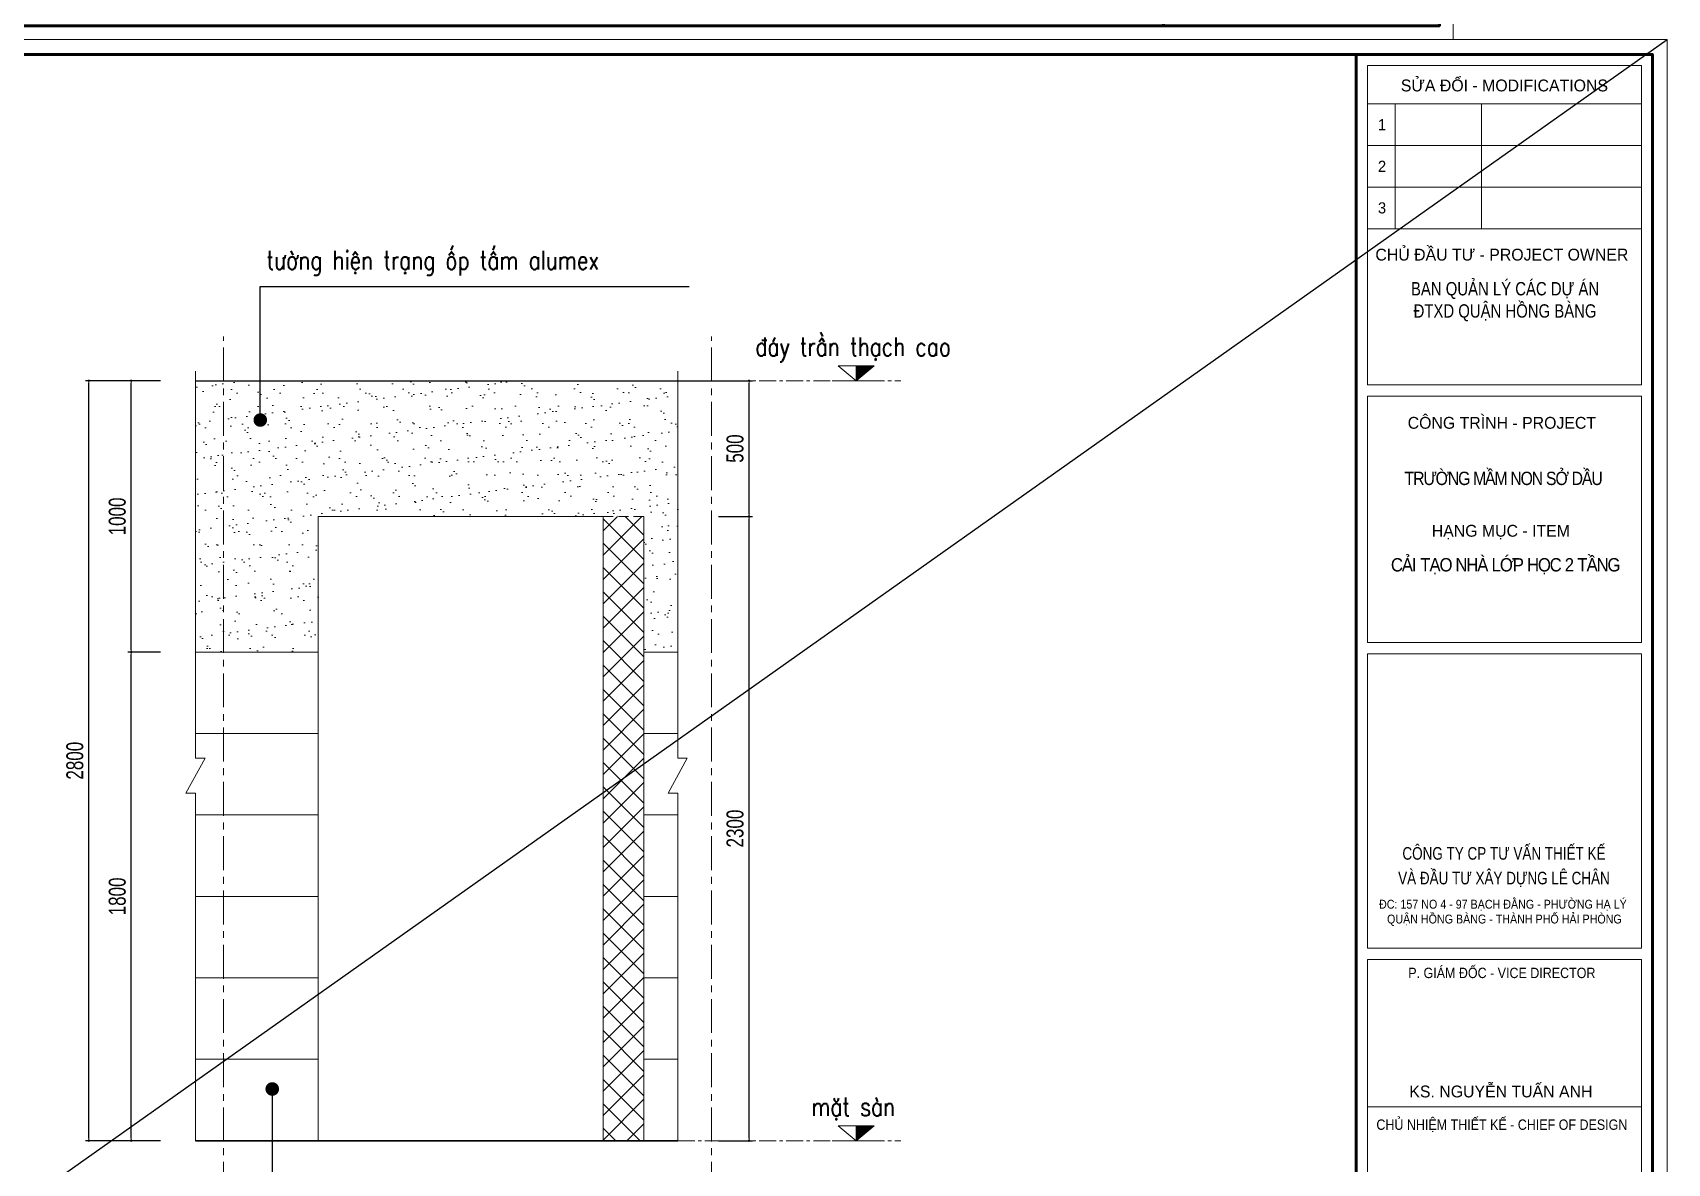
# Model space of a CAD drawing. Header units: millimetres. Extents: x -519517 to -431282, y -372679 to 113618.
# Drawn here: x -484642 to -478616, y -302708 to -298543 of the extents above; entities that cross this region are included whole.
import ezdxf
from ezdxf.enums import TextEntityAlignment as Align

# ---------------------------------------------------------------- set-up
doc = ezdxf.new("R2010")
doc.units = ezdxf.units.MM
doc.header["$LTSCALE"] = 5
for name, pattern in [('CENTER2', [28.575, 19.05, -3.175, 3.175, -3.175]), ('CENTERX2', [4, 2.5, -0.5, 0.5, -0.5]), ('DASHDOT', [1, 0.5, -0.25, 0, -0.25]), ('HIDDEN', [0.375, 0.25, -0.125])]:
    doc.linetypes.add(name, pattern=pattern)
doc.layers.get('0').update_dxf_attribs({"linetype": 'CENTER2'})
for name, color, linetype, lineweight in [('08. Net Text', 3, 'Continuous', 13), ('Khungten_LCDI', 7, 'Continuous', 25), ('LC Dim', 8, 'Continuous', 18), ('LC Hatch', 252, 'Continuous', 9), ('LC Hatch @ 1 (1)', 252, 'Continuous', 9), ('LC Net dam 1', 30, 'Continuous', 30), ('LC Net khuat', 4, 'HIDDEN', 13), ('LC Net thay', 7, 'Continuous', 25), ('LC Net truc', 79, 'DASHDOT', 13), ('LC Text1', 3, 'Continuous', 20), ('LC Text2', 7, 'Continuous', 25), ('v-MANH', 147, 'Continuous', 5)]:
    doc.layers.add(name, color=color, linetype=linetype, lineweight=lineweight)
doc.layers.add('KCS_Plotter', color=11, linetype='Continuous', plot=False)
doc.styles.add('HOATBIF', font='hoatbif.shx', dxfattribs={"width": 0.75})
doc.styles.add('Khungten', font='VHAVAN.TTF', dxfattribs={"width": 0.9, "height": 5000})
doc.styles.add('LC 3', font='vnsimli.shx', dxfattribs={"width": 0.75})
doc.styles.add('T1', font='Vnsimli.shx', dxfattribs={"width": 0.8})
doc.styles.add('Text Khung Ten', font='VHAVAN.TTF')
doc.styles.add('Title', font='VHBLACK.TTF')
doc.styles.add('VnAvantH', font='VHAVANB.TTF', dxfattribs={"width": 0.6})
doc.dimstyles.new('1-100(1-25)', dxfattribs={"dimscale": 25, "dimtxt": 2.5, "dimasz": 0.35, "dimexe": 0.5, "dimexo": 1, "dimgap": 0.8, "dimtad": 1, "dimdec": 0, "dimzin": 0, "dimdsep": 46, "dimtxsty": 'HOATBIF', "dimblk1": 'DOT', "dimblk2": 'DOT', "dimsah": 1, "dimcen": -1, "dimdle": 1, "dimclrd": 256, "dimclre": 256, "dimclrt": 4, "dimadec": 3, "dimazin": 2, "dimtfac": 0.333333, "dimtdec": 0, "dimtix": 1, "dimtmove": 2, "dimatfit": 3, "dimldrblk": 'DOT', "dimfxl": 1, "dimtvp": 0.833333, "dimtolj": 1, "dimtzin": 0, "dimarcsym": 0})

# ---------------------------------------------------------------- blocks, each defined once
blk = doc.blocks.new('lcdi fix')
at = {"layer": 'Defpoints', "lineweight": 0}
blk.add_lwpolyline([(-1200, -14850), (-1200, 14850), (40800, 14850), (40800, -14850)], close=True, dxfattribs=at)
at = {"layer": 'Khungten_LCDI', "color": 5, "lineweight": 60}
blk.add_line((36600, 14650), (36600, -14650), dxfattribs=at)
at = {"layer": 'Khungten_LCDI', "color": 5, "lineweight": 25}
blk.add_line((40600, -14650), (40600, 14650), dxfattribs=at)
at = {"layer": 'Khungten_LCDI', "color": 9, "lineweight": 15}
for p, q in [((36750, 13981), (40450, 13981)), ((37123, 13981), (37123, 12297)), ((38293, 13981), (38293, 12297)), ((36750, 13420), (40450, 13420)), ((36750, 12858), (40450, 12858)), ((36750, 12297), (40450, 12297))]:
    blk.add_line(p, q, dxfattribs=at)
at = {"layer": 'Khungten_LCDI', "color": 5, "lineweight": 60}
blk.add_lwpolyline([(0, -14650), (0, 14650), (40600, 14650), (40600, -14650)], close=True, dxfattribs=at)
at = {"layer": 'Khungten_LCDI', "color": 9, "lineweight": 15}
for points in [[(36750, 10190), (40450, 10190), (40450, 14500), (36750, 14500)], [(36750, 6712), (40450, 6712), (40450, 10040), (36750, 10040)], [(36750, 2587), (40450, 2587), (40450, 6562), (36750, 6562)], [(36750, 446), (40450, 446), (40450, 2437), (36750, 2437)], [(36750, -1522), (40450, -1522), (40450, 446), (36750, 446)]]:
    blk.add_lwpolyline(points, close=True, dxfattribs=at)
at = {"color": 7}
for s, style, p in [('söa ®æi - modifications', 'Khungten', (38600, 14151)), ('chñ ®Çu t\xad - project owner', 'Khungten', (38566, 11868)), ('c«ng tr×nh - PROJECT', 'Khungten', (38566, 9598)), ('h¹ng môc - item', 'Khungten', (38552, 8141)), ('ks. nguyÔn tuÊn anh', 'VnAvantH', (38553, 574))]:
    blk.add_text(s, height=160, dxfattribs=dict(at, style=style)).set_placement(p, align=Align.CENTER)
for s, height, style, width, p in [('c«ng ty cp t\xad vÊn thiÕt kÕ', 170, 'Title', 0.8, (38594, 3782)), ('vµ ®Çu t\xad x©y dùng lª ch©n', 170, 'Title', 0.8, (38594, 3449)), ('P. gi¸m ®èc - VICE director', 140, 'Khungten', 0.9, (38566, 2184)), ('chñ nhiÖm thiÕt kÕ - chief of design', 140, 'Khungten', 0.9, (38566, 136))]:
    blk.add_text(s, height=height, dxfattribs=dict(at, style=style, width=width)).set_placement(p, align=Align.CENTER)
at = {"color": 4, "char_height": 180, "attachment_point": 5, "style": 'Khungten'}
for s, insert, width in [('{\\f.VnArialH|b0|i0|c0|p34;\\W0.8;ban qu¶n lý c¸c dù ¸n \\P®txd quËn hång bµng}', (38609, 11313), 3619.87), ('{\\f.VnArialH|b0|i0|c0|p34;\\W0.85;\\T0.9;tr\xadêng mÇm non së dÇu}', (38582, 8927), 3712.56), ('{\\f.VnArialH|b0|i0|c0|p34;\\T0.9;c¶i t¹o nhµ líp häc 2 tÇng}', (38609, 7742), 3712.56)]:
    blk.add_mtext(s, dxfattribs=dict(at, insert=insert, width=width))
at = {"color": 7, "insert": (38600, 3241), "char_height": 120, "attachment_point": 2, "style": 'Khungten'}
blk.add_mtext_dynamic_manual_height_columns('®c: 157 no 4 - 97 b¹ch ®»ng - ph\xadêng h¹ lý   quËn hång bµng - thµnh phè h¶i phßng ', width=3421.65, gutter_width=25, heights=[0], dxfattribs=at)
at = {"color": 7, "style": 'Khungten', "width": 0.8}
for tag, p in [('REVISION', (39499, -10746)), ('NGAYHT', (39546, -11609))]:
    blk.add_attdef(tag, text='', height=200, dxfattribs=at).set_placement(p, align=Align.CENTER)
at = {"layer": '08. Net Text', "color": 7, "style": 'Text Khung Ten'}
blk.add_text('1', height=150, dxfattribs=at).set_placement((36892, 13627))
at = {"layer": '08. Net Text', "color": 7, "ltscale": 2, "style": 'Text Khung Ten'}
for s, p in [('2', (36892, 13065)), ('3', (36892, 12504))]:
    blk.add_text(s, height=150, dxfattribs=at).set_placement(p)
at = {"layer": 'LC Text1', "style": 'Title', "width": 3.882085}
for tag, p, p2 in [('TENBANVE1', (36913, -8886), (40339, -8886)), ('TENBANVE2', (36913, -9562), (40339, -9562))]:
    blk.add_attdef(tag, text='', height=250, dxfattribs=at).set_placement(p, p2, align=Align.FIT)
at = {"layer": 'LC Text1', "style": 'Title', "width": 0.7}
blk.add_attdef('SOBANVE', text='', height=250, dxfattribs=at).set_placement((39562, -13896), align=Align.CENTER)
blk = doc.blocks.new('DOT')
at = {"color": 0, "linetype": 'ByBlock'}
blk.add_line((-0.5, 0), (-1, 0), dxfattribs=at)
at = {"color": 0, "linetype": 'ByBlock', "const_width": 0.5}
blk.add_lwpolyline([(-0.25, 0, 1), (0.25, 0, 1)], format="xyb", close=True, dxfattribs=at)
blk = doc.blocks.new('*D431')
at = {"layer": 'Defpoints', "color": 0, "ltscale": 0.2, "transparency": 16777216}
for p in [(-482139.2, -300325.1), (-482001.3, -300325.1), (-482139.2, -302625.1)]:
    blk.add_point(p, dxfattribs=at)
at = {"layer": 'LC Dim', "lineweight": -2, "ltscale": 0.2, "transparency": 16777216}
for p, q in [((-482114.2, -300325.1), (-481988.8, -300325.1)), ((-482001.3, -302616.4), (-482001.3, -300333.9)), ((-482114.2, -302625.1), (-481988.8, -302625.1))]:
    blk.add_line(p, q, dxfattribs=at)
at = {"layer": 'LC Dim', "lineweight": -2, "ltscale": 0.2, "transparency": 16777216, "xscale": 8.75, "yscale": 8.75, "zscale": 8.75}
for p, rotation in [((-482001.3, -300325.1), 90), ((-482001.3, -302625.1), 270)]:
    blk.add_blockref('DOT', p, dxfattribs=dict(at, rotation=rotation))
at = {"layer": 'LC Dim', "color": 4, "ltscale": 0.2, "transparency": 16777216, "insert": (-482052.6, -301475.1), "char_height": 62.5, "attachment_point": 5, "rotation": 90, "style": 'HOATBIF'}
blk.add_mtext('\\A1;2300', dxfattribs=at)
blk = doc.blocks.new('_Dot')
at = {"color": 0, "linetype": 'ByBlock', "lineweight": -2}
blk.add_line((-0.5, 0), (-1, 0), dxfattribs=at)
at = {"color": 0, "linetype": 'ByBlock', "const_width": 0.5}
blk.add_lwpolyline([(-0.25, 0, 1), (0.25, 0, 1)], format="xyb", close=True, dxfattribs=at)
blk = doc.blocks.new('*D432')
at = {"layer": 'Defpoints', "color": 0, "ltscale": 0.2, "transparency": 16777216}
for p in [(-482309.6, -299825.1), (-482001.3, -299825.1), (-482139.2, -300325.1)]:
    blk.add_point(p, dxfattribs=at)
at = {"layer": 'LC Dim', "lineweight": -2, "ltscale": 0.2, "transparency": 16777216}
for p, q in [((-482284.6, -299825.1), (-481988.8, -299825.1)), ((-482001.3, -300316.4), (-482001.3, -299833.9)), ((-482114.2, -300325.1), (-481988.8, -300325.1))]:
    blk.add_line(p, q, dxfattribs=at)
at = {"layer": 'LC Dim', "lineweight": -2, "ltscale": 0.2, "transparency": 16777216, "xscale": 8.75, "yscale": 8.75, "zscale": 8.75}
for p, rotation in [((-482001.3, -299825.1), 90), ((-482001.3, -300325.1), 270)]:
    blk.add_blockref('DOT', p, dxfattribs=dict(at, rotation=rotation))
at = {"layer": 'LC Dim', "color": 4, "ltscale": 0.2, "transparency": 16777216, "insert": (-482052.6, -300075.1), "char_height": 62.5, "attachment_point": 5, "rotation": 90, "style": 'HOATBIF'}
blk.add_mtext('\\A1;500', dxfattribs=at)
blk = doc.blocks.new('Caodo1')
at = {"layer": 'LC Text1'}
blk.add_hatch(color=256, dxfattribs=at).paths.add_polyline_path([(0, 200), (0, 0), (243, 200)])
for p, q in [((324, 0), (-324, 0)), ((0, 0), (0, 200))]:
    blk.add_line(p, q, dxfattribs=at)
blk.add_lwpolyline([(-243, 200), (243, 200), (0, 0), (0, 0)], close=True, dxfattribs=at)
at = {"layer": 'LC Text1', "style": 'T1', "width": 0.8}
blk.add_attdef('%%P0,00', text='', height=250, dxfattribs=at).set_placement((-39, 460), align=Align.MIDDLE_CENTER)
blk = doc.blocks.new('*D426')
at = {"layer": 'Defpoints', "color": 0, "ltscale": 0.2, "transparency": 16777216}
for p in [(-484278.9, -300825.1), (-484145.5, -300825.1), (-484145.5, -302625.1)]:
    blk.add_point(p, dxfattribs=at)
at = {"layer": 'LC Dim', "lineweight": -2, "ltscale": 0.2, "transparency": 16777216}
for p, q in [((-484170.5, -300825.1), (-484291.4, -300825.1)), ((-484278.9, -302616.4), (-484278.9, -300833.9)), ((-484170.5, -302625.1), (-484291.4, -302625.1))]:
    blk.add_line(p, q, dxfattribs=at)
at = {"layer": 'LC Dim', "lineweight": -2, "ltscale": 0.2, "transparency": 16777216, "xscale": 8.75, "yscale": 8.75, "zscale": 8.75}
for p, rotation in [((-484278.9, -300825.1), 90), ((-484278.9, -302625.1), 270)]:
    blk.add_blockref('DOT', p, dxfattribs=dict(at, rotation=rotation))
at = {"layer": 'LC Dim', "color": 4, "ltscale": 0.2, "transparency": 16777216, "insert": (-484330.1, -301725.1), "char_height": 62.5, "attachment_point": 5, "rotation": 90, "style": 'HOATBIF'}
blk.add_mtext('\\A1;1800', dxfattribs=at)
blk = doc.blocks.new('*D427')
at = {"layer": 'Defpoints', "color": 0, "ltscale": 0.2, "transparency": 16777216}
for p in [(-484278.9, -299825.1), (-484145.5, -299825.1), (-484145.5, -300825.1)]:
    blk.add_point(p, dxfattribs=at)
at = {"layer": 'LC Dim', "lineweight": -2, "ltscale": 0.2, "transparency": 16777216}
for p, q in [((-484170.5, -299825.1), (-484291.4, -299825.1)), ((-484278.9, -300816.4), (-484278.9, -299833.9)), ((-484170.5, -300825.1), (-484291.4, -300825.1))]:
    blk.add_line(p, q, dxfattribs=at)
at = {"layer": 'LC Dim', "lineweight": -2, "ltscale": 0.2, "transparency": 16777216, "xscale": 8.75, "yscale": 8.75, "zscale": 8.75}
for p, rotation in [((-484278.9, -299825.1), 90), ((-484278.9, -300825.1), 270)]:
    blk.add_blockref('DOT', p, dxfattribs=dict(at, rotation=rotation))
at = {"layer": 'LC Dim', "color": 4, "ltscale": 0.2, "transparency": 16777216, "insert": (-484330.1, -300325.1), "char_height": 62.5, "attachment_point": 5, "rotation": 90, "style": 'HOATBIF'}
blk.add_mtext('\\A1;1000', dxfattribs=at)
blk = doc.blocks.new('*D428')
at = {"layer": 'Defpoints', "color": 0, "ltscale": 0.2, "transparency": 16777216}
for p in [(-484435.1, -299825.1), (-484145.5, -299825.1), (-484145.5, -302625.1)]:
    blk.add_point(p, dxfattribs=at)
at = {"layer": 'LC Dim', "lineweight": -2, "ltscale": 0.2, "transparency": 16777216}
for p, q in [((-484170.5, -299825.1), (-484447.6, -299825.1)), ((-484435.1, -302616.4), (-484435.1, -299833.9)), ((-484170.5, -302625.1), (-484447.6, -302625.1))]:
    blk.add_line(p, q, dxfattribs=at)
at = {"layer": 'LC Dim', "lineweight": -2, "ltscale": 0.2, "transparency": 16777216, "xscale": 8.75, "yscale": 8.75, "zscale": 8.75}
for p, rotation in [((-484435.1, -299825.1), 90), ((-484435.1, -302625.1), 270)]:
    blk.add_blockref('DOT', p, dxfattribs=dict(at, rotation=rotation))
at = {"layer": 'LC Dim', "color": 4, "ltscale": 0.2, "transparency": 16777216, "insert": (-484486.4, -301225.1), "char_height": 62.5, "attachment_point": 5, "rotation": 90, "style": 'HOATBIF'}
blk.add_mtext('\\A1;2800', dxfattribs=at)

msp = doc.modelspace()

# ---------------------------------------------------------------- hatches: boundary and pattern name
at = {"layer": 'LC Hatch'}
h = msp.add_hatch(dxfattribs=at)
h.set_pattern_fill('AR-SAND', color=256, scale=2, style=0)
h.set_pattern_definition([(37.5, (-84303.91, -341135.09), (-3.200063, 97.882647), [0, -77.216, 0, -86.36, 0, -82.55]), (7.5, (-84303.91, -341135.09), (89.904657, 143.36502), [0, -41.656, 0, -69.596, 0, -26.67]), (327.5, (-84366.39, -341135.09), (158.198474, 0.287437), [0, -25.4, 0, -91.44, 0, -119.38]), (317.5, (-84366.39, -341135.09), (152.71129, 44.585865), [0, -12.7, 0, -59.944, 0, -68.58])])
h.paths.add_polyline_path([(-483589.1, -300325.1), (-482389.1, -300325.1), (-482389.1, -300825.1), (-482264.1, -300825.1), (-482264.1, -299825.1), (-484041.9, -299825.1), (-484041.9, -300825.1), (-483589.1, -300825.1)])
at = {"layer": 'LC Hatch @ 1 (1)', "ltscale": 2}
h = msp.add_hatch(dxfattribs=at)
h.set_pattern_fill('ANSI37', color=256, scale=20)
h.set_pattern_definition([(45, (-88508.506, -341799.6), (-44.901281, 44.901281), []), (135, (-88508.506, -341799.6), (-44.901281, -44.901281), [])])
h.paths.add_polyline_path([(-482389.1, -300325.1), (-482539.1, -300325.1), (-482539.1, -302625.1), (-482389.1, -302625.1)])

# ---------------------------------------------------------------- linework, layer by layer
at = {"layer": 'KCS_Plotter'}
msp.add_line((-490081.8, -306676.3), (-478615.9, -298568.3), dxfattribs=at)
at = {"layer": 'LC Hatch'}
for p, q in [((-483589.1, -300325.1), (-482539.1, -300325.1)), ((-483589.1, -302625.1), (-483589.1, -300325.1)), ((-482539.1, -300325.1), (-482539.1, -302625.1)), ((-482389.1, -300325.1), (-482389.1, -302625.1)), ((-484041.9, -300825.1), (-483589.1, -300825.1)), ((-482389.1, -300825.1), (-482264.1, -300825.1)), ((-484041.9, -301125.1), (-483589.1, -301125.1)), ((-482389.1, -301125.1), (-482264.1, -301125.1)), ((-484041.9, -301425.1), (-483589.1, -301425.1)), ((-482389.1, -301425.1), (-482264.1, -301425.1)), ((-484041.9, -301725.1), (-483589.1, -301725.1)), ((-482389.1, -301725.1), (-482264.1, -301725.1)), ((-484041.9, -302025.1), (-483589.1, -302025.1)), ((-482389.1, -302025.1), (-482264.1, -302025.1)), ((-484041.9, -302325.1), (-483589.1, -302325.1)), ((-482389.1, -302325.1), (-482264.1, -302325.1)), ((-482539.1, -302625.1), (-483589.1, -302625.1))]:
    msp.add_line(p, q, dxfattribs=at)
at = {"layer": 'LC Net dam 1'}
msp.add_line((-484041.9, -302625.1), (-482264.1, -302625.1), dxfattribs=at)
at = {"layer": 'LC Net khuat', "ltscale": 30}
msp.add_lwpolyline([(-482539.1, -300325.1), (-482389.1, -300325.1), (-482389.1, -302625.1), (-482539.1, -302625.1)], close=True, dxfattribs=at)
at = {"layer": 'LC Net thay'}
msp.add_line((-484041.9, -299825.1), (-482264.1, -299825.1), dxfattribs=at)
at = {"layer": 'LC Net truc', "linetype": 'CENTERX2', "ltscale": 10}
for p, q in [((-483939.1, -304828.2), (-483939.1, -299662.2)), ((-482139.1, -304828.2), (-482139.1, -299662.2))]:
    msp.add_line(p, q, dxfattribs=at)
at = {"layer": 'LC Net truc', "linetype": 'CENTERX2', "ltscale": 5}
for p, q in [((-482264.1, -299825.1), (-481441.5, -299825.1)), ((-482264.1, -302625.1), (-481441.5, -302625.1))]:
    msp.add_line(p, q, dxfattribs=at)
at = {"layer": 'v-MANH', "linetype": 'Continuous'}
for points in [[(-484041.9, -299790), (-484041.9, -301215.9), (-484006.8, -301215.9), (-484077, -301344.4), (-484041.9, -301344.4), (-484041.9, -302625.1)], [(-482264.1, -299790), (-482264.1, -301215.9), (-482229, -301215.9), (-482299.2, -301344.4), (-482264.1, -301344.4), (-482264.1, -302625.1)]]:
    msp.add_lwpolyline(points, dxfattribs=at)

# ---------------------------------------------------------------- block references
at = {"layer": 'LC Net thay'}
for p, xscale, yscale, zscale in [((-489776.7, -294793.4), 0.2541996469311015, 0.2541996469311015, 0.2541996469311015), ((-489754.2, -302622.3), 0.2729966329967423, 0.2729966329967423, 0.2729966329967423)]:
    msp.add_blockref('lcdi fix', p, dxfattribs=dict(at, xscale=xscale, yscale=yscale, zscale=zscale))
at = {"layer": 'LC Text1'}
ref = msp.add_blockref('Caodo1', (-481606.7, -299825.1), dxfattribs=dict(at, xscale=0.2729966259158512, yscale=0.2729966259158512, zscale=0.2729966259158512))
ref.add_attrib('%%P0,00', '®¸y trÇn th¹ch cao', dxfattribs={"layer": 'LC Text2', "height": 68.249, "style": 'T1', "width": 0.8}).set_placement((-481617.4, -299699.7), align=Align.MIDDLE_CENTER)
ref = msp.add_blockref('Caodo1', (-481606.7, -302625.1), dxfattribs=dict(at, xscale=0.2729966259158512, yscale=0.2729966259158512, zscale=0.2729966259158512))
ref.add_attrib('%%P0,00', 'mÆt sµn', dxfattribs={"layer": 'LC Text2', "height": 68.25, "style": 'T1', "width": 0.8}).set_placement((-481617.4, -302499.7), align=Align.MIDDLE_CENTER)

# ---------------------------------------------------------------- texts
at = {"layer": 'LC Text1', "color": 3, "insert": (-483780.3, -299346.8), "char_height": 68.249, "width": 1556.763, "attachment_point": 1, "style": 'LC 3'}
msp.add_mtext('{\\W0.8;t\xadêng hiÖn tr¹ng èp tÊm alumex}', dxfattribs=at)

# ---------------------------------------------------------------- dimensions: what is measured, and where the dimension line sits
at = {"layer": 'LC Dim', "ltscale": 0.2}
for base, p1, p2, picture, middle in [((-484435.1, -299825.1), (-484145.5, -302625.1), (-484145.5, -299825.1), '*D428', (-484486.4, -301225.1)), ((-484278.9, -299825.1), (-484145.5, -300825.1), (-484145.5, -299825.1), '*D427', (-484330.1, -300325.1)), ((-482001.3, -299825.1), (-482139.2, -300325.1), (-482309.6, -299825.1), '*D432', (-482052.6, -300075.1)), ((-482001.3, -300325.1), (-482139.2, -302625.1), (-482139.2, -300325.1), '*D431', (-482052.6, -301475.1)), ((-484278.9, -300825.1), (-484145.5, -302625.1), (-484145.5, -300825.1), '*D426', (-484330.1, -301725.1))]:
    dim = msp.add_linear_dim(base=base, p1=p1, p2=p2, angle=90, dimstyle='1-100(1-25)', dxfattribs=at)
    dim.commit()
    dim.dimension.update_dxf_attribs({"geometry": picture, "text_midpoint": middle})

# ---------------------------------------------------------------- leaders
for points in [[(-483803, -299970), (-483803, -299477.5), (-482222.5, -299477.5)], [(-483758.9, -302434.7), (-483758.9, -303323.8), (-482823.9, -303323.8)]]:
    msp.add_leader(points, dimstyle='1-100(1-25)', override={"dimasz": 2}, dxfattribs=at)

doc.saveas('drawing.dxf')
